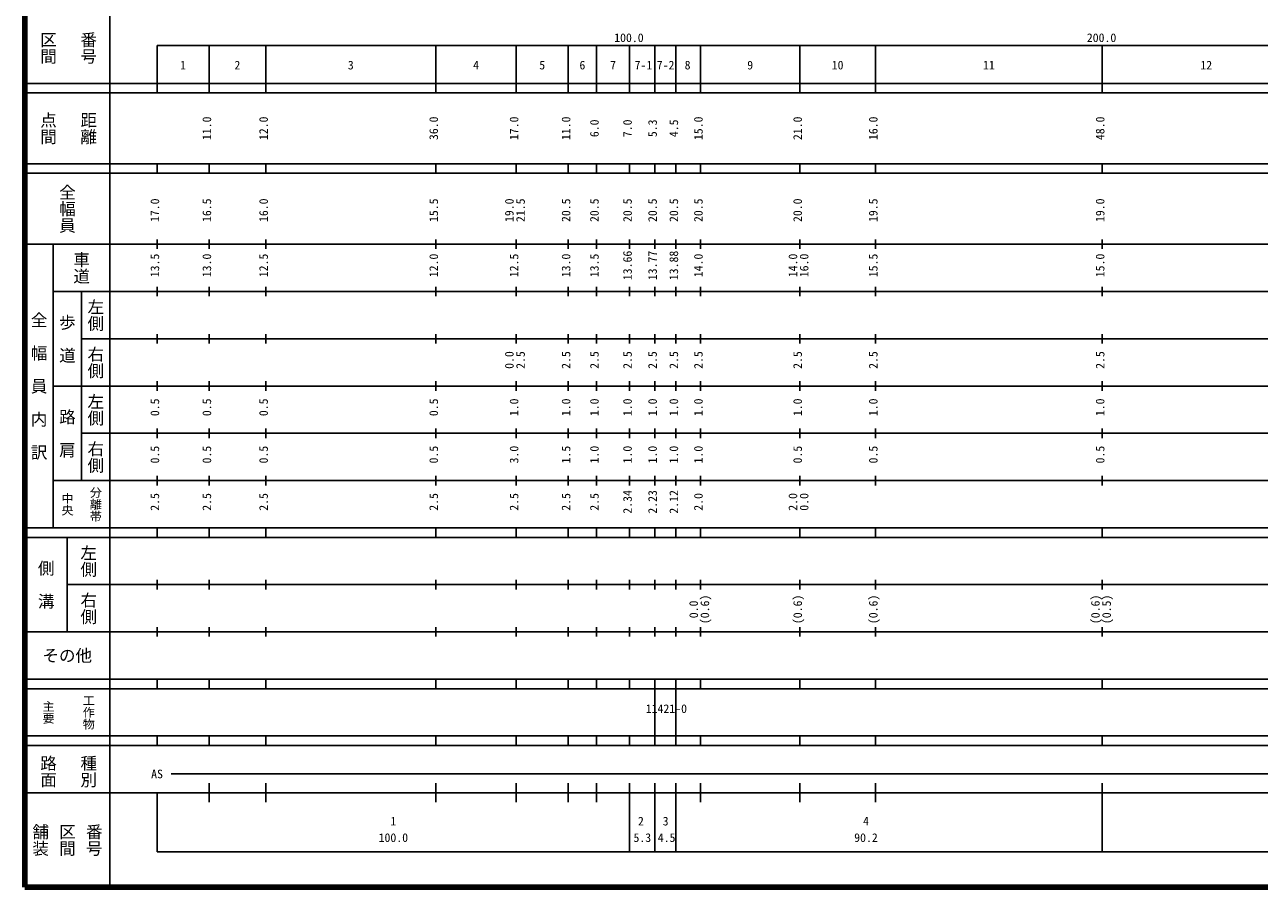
# Model space of a CAD drawing. Units: millimetres on the paper, enlarged 1000 times. Extents: x 40000 to 680000, y 20000 to 380000.
# Drawn here: x 40000 to 301222, y 20000 to 202409 of the extents above; entities that cross this region are included whole.
import ezdxf
from ezdxf.enums import TextEntityAlignment as Align

# ---------------------------------------------------------------- set-up
doc = ezdxf.new("R2010")
doc.units = ezdxf.units.MM
doc.header["$LTSCALE"] = 1000
doc.layers.add('M-TTL', color=2, linetype='Continuous', lineweight=140)
doc.layers.add('M-TTL-BAND', color=7, linetype='Continuous', lineweight=25)
doc.styles.add('@ＭＳ ゴシック', font='')
doc.styles.add('ＭＳ ゴシック', font='')
doc.styles.get('@ＭＳ ゴシック').set_extended_font_data('@MS Gothic')
doc.styles.get('ＭＳ ゴシック').set_extended_font_data('MS Gothic')

msp = doc.modelspace()

# ---------------------------------------------------------------- linework, layer by layer
at = {"layer": 'M-TTL'}
for p, q in [((40000, 380000), (40000, 20000)), ((40000, 20000), (680000, 20000))]:
    msp.add_line(p, q, dxfattribs=at)
at = {"layer": 'M-TTL-BAND'}
for p, q in [((58000, 370000), (58000, 20000)), ((68000, 198000), (579000, 198000)), ((68000, 198000), (68000, 188000)), ((79000, 188000), (79000, 198000)), ((91000, 188000), (91000, 198000)), ((127000, 188000), (127000, 198000)), ((144000, 188000), (144000, 198000)), ((155000, 188000), (155000, 198000)), ((161000, 188000), (161000, 198000)), ((168000, 188000), (168000, 198000)), ((173300, 188000), (173300, 198000)), ((177800, 188000), (177800, 198000)), ((183000, 188000), (183000, 198000)), ((204000, 188000), (204000, 198000)), ((220000, 188000), (220000, 198000)), ((268000, 188000), (268000, 198000)), ((40000, 190000), (579000, 190000)), ((40000, 188000), (579000, 188000)), ((40000, 173000), (579000, 173000)), ((68000, 171000), (68000, 173000)), ((79000, 171000), (79000, 173000)), ((91000, 171000), (91000, 173000)), ((127000, 171000), (127000, 173000)), ((144000, 171000), (144000, 173000)), ((155000, 171000), (155000, 173000)), ((161000, 171000), (161000, 173000)), ((168000, 171000), (168000, 173000)), ((173300, 171000), (173300, 173000)), ((177800, 171000), (177800, 173000)), ((183000, 171000), (183000, 173000)), ((204000, 171000), (204000, 173000)), ((220000, 171000), (220000, 173000)), ((268000, 171000), (268000, 173000)), ((40000, 171000), (579000, 171000)), ((68000, 155000), (68000, 157000)), ((79000, 155000), (79000, 157000)), ((91000, 155000), (91000, 157000)), ((127000, 155000), (127000, 157000)), ((144000, 155000), (144000, 157000)), ((155000, 155000), (155000, 157000)), ((161000, 155000), (161000, 157000)), ((168000, 155000), (168000, 157000)), ((173300, 155000), (173300, 157000)), ((177800, 155000), (177800, 157000)), ((183000, 155000), (183000, 157000)), ((204000, 155000), (204000, 157000)), ((220000, 155000), (220000, 157000)), ((268000, 155000), (268000, 157000)), ((40000, 156000), (579000, 156000)), ((46000, 96000), (46000, 156000)), ((68000, 145000), (68000, 147000)), ((79000, 145000), (79000, 147000)), ((91000, 145000), (91000, 147000)), ((127000, 145000), (127000, 147000)), ((144000, 145000), (144000, 147000)), ((155000, 145000), (155000, 147000)), ((161000, 145000), (161000, 147000)), ((168000, 145000), (168000, 147000)), ((173300, 145000), (173300, 147000)), ((177800, 145000), (177800, 147000)), ((183000, 145000), (183000, 147000)), ((204000, 145000), (204000, 147000)), ((220000, 145000), (220000, 147000)), ((268000, 145000), (268000, 147000)), ((46000, 146000), (579000, 146000)), ((52000, 146000), (52000, 106000)), ((52000, 136000), (579000, 136000)), ((68000, 135000), (68000, 137000)), ((79000, 135000), (79000, 137000)), ((91000, 135000), (91000, 137000)), ((127000, 135000), (127000, 137000)), ((144000, 135000), (144000, 137000)), ((155000, 135000), (155000, 137000)), ((161000, 135000), (161000, 137000)), ((168000, 135000), (168000, 137000)), ((173300, 135000), (173300, 137000)), ((177800, 135000), (177800, 137000)), ((183000, 135000), (183000, 137000)), ((204000, 135000), (204000, 137000)), ((220000, 135000), (220000, 137000)), ((268000, 135000), (268000, 137000)), ((46000, 126000), (579000, 126000)), ((68000, 125000), (68000, 127000)), ((79000, 125000), (79000, 127000)), ((91000, 125000), (91000, 127000)), ((127000, 125000), (127000, 127000)), ((144000, 125000), (144000, 127000)), ((155000, 125000), (155000, 127000)), ((161000, 125000), (161000, 127000)), ((168000, 125000), (168000, 127000)), ((173300, 125000), (173300, 127000)), ((177800, 125000), (177800, 127000)), ((183000, 125000), (183000, 127000)), ((204000, 125000), (204000, 127000)), ((220000, 125000), (220000, 127000)), ((268000, 125000), (268000, 127000)), ((52000, 116000), (579000, 116000)), ((68000, 115000), (68000, 117000)), ((79000, 115000), (79000, 117000)), ((91000, 115000), (91000, 117000)), ((127000, 115000), (127000, 117000)), ((144000, 115000), (144000, 117000)), ((155000, 115000), (155000, 117000)), ((161000, 115000), (161000, 117000)), ((168000, 115000), (168000, 117000)), ((173300, 115000), (173300, 117000)), ((177800, 115000), (177800, 117000)), ((183000, 115000), (183000, 117000)), ((204000, 115000), (204000, 117000)), ((220000, 115000), (220000, 117000)), ((268000, 115000), (268000, 117000)), ((46000, 106000), (579000, 106000)), ((68000, 105000), (68000, 107000)), ((79000, 105000), (79000, 107000)), ((91000, 105000), (91000, 107000)), ((127000, 105000), (127000, 107000)), ((144000, 105000), (144000, 107000)), ((155000, 105000), (155000, 107000)), ((161000, 105000), (161000, 107000)), ((168000, 105000), (168000, 107000)), ((173300, 105000), (173300, 107000)), ((177800, 105000), (177800, 107000)), ((183000, 105000), (183000, 107000)), ((204000, 105000), (204000, 107000)), ((220000, 105000), (220000, 107000)), ((268000, 105000), (268000, 107000)), ((40000, 96000), (579000, 96000)), ((68000, 94000), (68000, 96000)), ((79000, 94000), (79000, 96000)), ((91000, 94000), (91000, 96000)), ((127000, 94000), (127000, 96000)), ((144000, 94000), (144000, 96000)), ((155000, 94000), (155000, 96000)), ((161000, 94000), (161000, 96000)), ((168000, 94000), (168000, 96000)), ((173300, 94000), (173300, 96000)), ((177800, 94000), (177800, 96000)), ((183000, 94000), (183000, 96000)), ((204000, 94000), (204000, 96000)), ((220000, 94000), (220000, 96000)), ((268000, 94000), (268000, 96000)), ((40000, 94000), (579000, 94000)), ((49000, 94000), (49000, 74000)), ((49000, 84000), (579000, 84000)), ((68000, 83000), (68000, 85000)), ((79000, 83000), (79000, 85000)), ((91000, 83000), (91000, 85000)), ((127000, 83000), (127000, 85000)), ((144000, 83000), (144000, 85000)), ((155000, 83000), (155000, 85000)), ((161000, 83000), (161000, 85000)), ((168000, 83000), (168000, 85000)), ((173300, 83000), (173300, 85000)), ((177800, 83000), (177800, 85000)), ((183000, 83000), (183000, 85000)), ((204000, 83000), (204000, 85000)), ((220000, 83000), (220000, 85000)), ((268000, 83000), (268000, 85000)), ((40000, 74000), (579000, 74000)), ((68000, 73000), (68000, 75000)), ((79000, 73000), (79000, 75000)), ((91000, 73000), (91000, 75000)), ((127000, 73000), (127000, 75000)), ((144000, 73000), (144000, 75000)), ((155000, 73000), (155000, 75000)), ((161000, 73000), (161000, 75000)), ((168000, 73000), (168000, 75000)), ((173300, 73000), (173300, 75000)), ((177800, 73000), (177800, 75000)), ((183000, 73000), (183000, 75000)), ((204000, 73000), (204000, 75000)), ((220000, 73000), (220000, 75000)), ((268000, 73000), (268000, 75000)), ((40000, 64000), (579000, 64000)), ((68000, 62000), (68000, 64000)), ((79000, 62000), (79000, 64000)), ((91000, 62000), (91000, 64000)), ((127000, 62000), (127000, 64000)), ((144000, 62000), (144000, 64000)), ((155000, 62000), (155000, 64000)), ((161000, 62000), (161000, 64000)), ((168000, 62000), (168000, 64000)), ((173300, 52000), (173300, 64000)), ((177800, 52000), (177800, 64000)), ((183000, 62000), (183000, 64000)), ((204000, 62000), (204000, 64000)), ((220000, 62000), (220000, 64000)), ((268000, 62000), (268000, 64000)), ((40000, 62000), (579000, 62000)), ((40000, 52000), (579000, 52000)), ((40000, 50000), (579000, 50000)), ((68000, 50000), (68000, 52000)), ((79000, 50000), (79000, 52000)), ((91000, 50000), (91000, 52000)), ((127000, 50000), (127000, 52000)), ((144000, 50000), (144000, 52000)), ((155000, 50000), (155000, 52000)), ((161000, 50000), (161000, 52000)), ((168000, 50000), (168000, 52000)), ((173300, 50000), (173300, 52000)), ((177800, 50000), (177800, 52000)), ((183000, 50000), (183000, 52000)), ((204000, 50000), (204000, 52000)), ((220000, 50000), (220000, 52000)), ((268000, 50000), (268000, 52000)), ((71000, 44000), (556000, 44000)), ((79000, 38000), (79000, 42000)), ((91000, 38000), (91000, 42000)), ((127000, 38000), (127000, 42000)), ((144000, 38000), (144000, 42000)), ((155000, 38000), (155000, 42000)), ((161000, 38000), (161000, 42000)), ((168000, 27500), (168000, 42000)), ((173300, 27500), (173300, 42000)), ((177800, 27500), (177800, 42000)), ((183000, 38000), (183000, 42000)), ((204000, 38000), (204000, 42000)), ((220000, 38000), (220000, 42000)), ((268000, 27500), (268000, 42000)), ((40000, 40000), (579000, 40000)), ((68000, 40000), (68000, 27500)), ((68000, 27500), (579000, 27500))]:
    msp.add_line(p, q, dxfattribs=at)

# ---------------------------------------------------------------- texts
at = {"layer": 'M-TTL-BAND', "style": '@ＭＳ ゴシック'}
for s, height, p in [('区間', 2566, (45000, 197500)), ('番号', 2566, (53500, 197500)), ('点間', 2566, (45000, 180500)), ('距離', 2566, (53500, 180500)), ('全幅員', 2566, (49000, 163500)), ('車道', 2566, (52000, 151000)), ('左側', 2566, (55000, 141000)), ('全\u3000幅\u3000員\u3000内\u3000訳', 2566, (43000, 126000)), ('歩\u3000道', 2566, (49000, 136000)), ('右側', 2566, (55000, 131000)), ('左側', 2566, (55000, 121000)), ('路\u3000肩', 2566, (49000, 116000)), ('右側', 2566, (55000, 111000)), ('分離帯', 1833, (55000, 101000)), ('中央', 1833, (49000, 101000)), ('左側', 2566, (53500, 89000)), ('側\u3000溝', 2566, (44500, 84000)), ('右側', 2566, (53500, 79000)), ('工作物', 1833, (53500, 57000)), ('主要', 1833, (45000, 57000)), ('路面', 2566, (45000, 44500)), ('種別', 2566, (53500, 44500)), ('舗装', 2566, (43333, 30000)), ('区間', 2566, (49000, 30000)), ('番号', 2566, (54667, 30000))]:
    msp.add_text(s, height=height, rotation=270, dxfattribs=at).set_placement(p, align=Align.MIDDLE_CENTER)
at = {"layer": 'M-TTL-BAND', "style": 'ＭＳ ゴシック'}
for s, p in [('100.0', (167844, 198195)), ('200.0', (267844, 198195)), ('1', (73500, 192405)), ('2', (85000, 192405)), ('3', (109000, 192405)), ('4', (135500, 192405)), ('5', (149500, 192405)), ('6', (158000, 192405)), ('7', (164500, 192405)), ('7-1', (170924, 192405)), ('7-2', (175608, 192405)), ('8', (180255, 192405)), ('9', (193500, 192405)), ('10', (212000, 192405)), ('11', (244000, 192405)), ('12', (290000, 192405)), ('11421-0', (175767, 56304)), ('AS', (68000, 42500)), ('1', (118000, 32523)), ('2', (170380, 32523)), ('3', (175608, 32523)), ('4', (218000, 32523)), ('100.0', (118000, 29033)), ('5.3', (170677, 29033)), ('4.5', (175816, 29033)), ('90.2', (218000, 29033))]:
    msp.add_text(s, height=1833, dxfattribs=at).set_placement(p, align=Align.BOTTOM_CENTER)
for s, p in [('11.0', (80000, 180500)), ('12.0', (92000, 180500)), ('36.0', (128000, 180500)), ('17.0', (145000, 180500)), ('11.0', (156000, 180500)), ('15.0', (184000, 180500)), ('21.0', (205000, 180500)), ('16.0', (221000, 180500)), ('48.0', (269000, 180500)), ('6.0', (162000, 180500)), ('7.0', (169000, 180500)), ('5.3', (174300, 180500)), ('4.5', (178800, 180500)), ('17.0', (69000, 163174)), ('16.5', (80000, 163174)), ('16.0', (92000, 163174)), ('15.5', (128000, 163174)), ('19.0', (144000, 163174)), ('21.5', (146370, 163174)), ('20.5', (156000, 163174)), ('20.5', (162000, 163174)), ('20.5', (169000, 163174)), ('20.5', (174300, 163174)), ('20.5', (178800, 163174)), ('20.5', (184000, 163174)), ('20.0', (205000, 163174)), ('19.5', (221000, 163174)), ('19.0', (269000, 163174)), ('13.66', (169000, 151500)), ('13.77', (174300, 151500)), ('13.88', (178800, 151500)), ('13.5', (69000, 151500)), ('13.0', (80000, 151500)), ('12.5', (92000, 151500)), ('12.0', (128000, 151500)), ('12.5', (145000, 151500)), ('13.0', (156000, 151500)), ('13.5', (162000, 151500)), ('14.0', (184000, 151500)), ('14.0', (204000, 151500)), ('16.0', (206370, 151500)), ('15.5', (221000, 151500)), ('15.0', (269000, 151500)), ('0.0', (144000, 131500)), ('2.5', (146370, 131500)), ('2.5', (156000, 131500)), ('2.5', (162000, 131500)), ('2.5', (169000, 131500)), ('2.5', (174300, 131500)), ('2.5', (178800, 131500)), ('2.5', (184000, 131500)), ('2.5', (205000, 131500)), ('2.5', (221000, 131500)), ('2.5', (269000, 131500)), ('0.5', (69000, 121500)), ('0.5', (80000, 121500)), ('0.5', (92000, 121500)), ('0.5', (128000, 121500)), ('1.0', (145000, 121500)), ('1.0', (156000, 121500)), ('1.0', (162000, 121500)), ('1.0', (169000, 121500)), ('1.0', (174300, 121500)), ('1.0', (178800, 121500)), ('1.0', (184000, 121500)), ('1.0', (205000, 121500)), ('1.0', (221000, 121500)), ('1.0', (269000, 121500)), ('0.5', (69000, 111500)), ('0.5', (80000, 111500)), ('0.5', (92000, 111500)), ('0.5', (128000, 111500)), ('3.0', (145000, 111500)), ('1.5', (156000, 111500)), ('1.0', (162000, 111500)), ('1.0', (169000, 111500)), ('1.0', (174300, 111500)), ('1.0', (178800, 111500)), ('1.0', (184000, 111500)), ('0.5', (205000, 111500)), ('0.5', (221000, 111500)), ('0.5', (269000, 111500)), ('2.5', (69000, 101500)), ('2.5', (80000, 101500)), ('2.5', (92000, 101500)), ('2.5', (128000, 101500)), ('2.5', (145000, 101500)), ('2.5', (156000, 101500)), ('2.5', (162000, 101500)), ('2.34', (169000, 101500)), ('2.23', (174300, 101500)), ('2.12', (178800, 101500)), ('2.0', (184000, 101500)), ('2.0', (204000, 101500)), ('0.0', (206370, 101500)), ('(0.6)', (185370, 78764)), ('(0.6)', (205000, 78764)), ('(0.6)', (221000, 78764)), ('(0.6)', (268000, 78764)), ('(0.5)', (270370, 78764)), ('0.0', (183000, 78764))]:
    msp.add_text(s, height=1833, rotation=90, dxfattribs=at).set_placement(p, align=Align.BOTTOM_CENTER)
msp.add_text('その他', height=2566, dxfattribs=at).set_placement((49000, 69000), align=Align.MIDDLE_CENTER)

doc.saveas('drawing.dxf')
